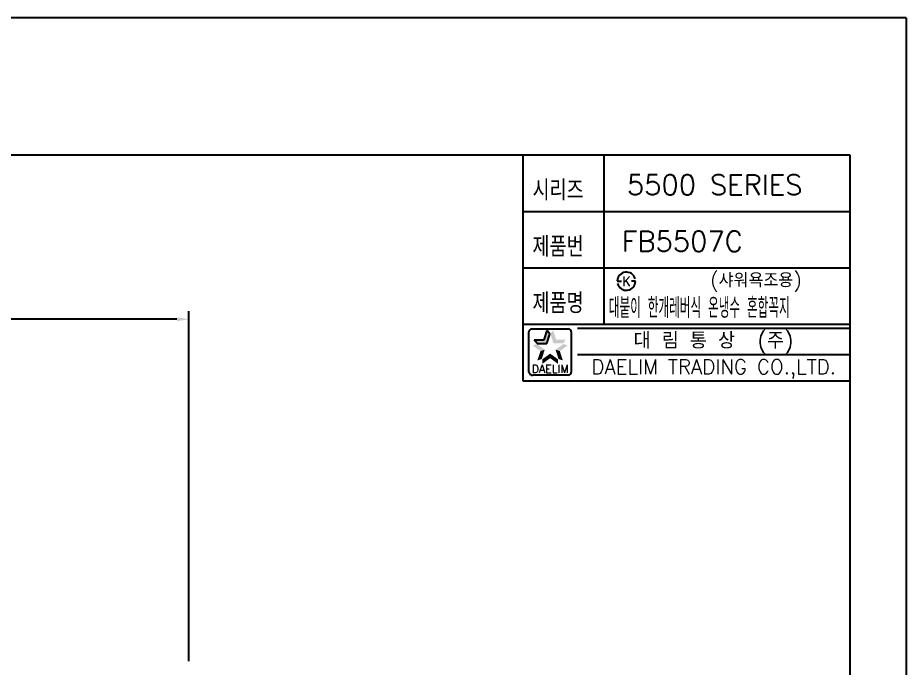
# Model space of a CAD drawing. Extents: x 8952 to 9546, y 9173 to 10013.
# Drawn here: x 9325.6 to 9545.8, y 9852.1 to 10013.4 of the extents above; entities that cross this region are included whole.
import ezdxf
from ezdxf.enums import TextEntityAlignment as Align

# ---------------------------------------------------------------- set-up
doc = ezdxf.new("R2010")
doc.units = 0
doc.header["$LTSCALE"] = 7
doc.header["$MEASUREMENT"] = 0
doc.layers.get('0').update_dxf_attribs({"color": 2, "linetype": 'CONTINUOUS'})
doc.layers.add('D', color=2, linetype='CONTINUOUS')
doc.layers.add('DIM', color=2, linetype='CONTINUOUS')
doc.styles.add('GHS', font='ROMANS', dxfattribs={"bigfont": 'GHS'})
doc.styles.add('HAN', font='TXT.shx', dxfattribs={"bigfont": 'GHS.shx'})
doc.styles.add('ROMANS', font='romans')

# ---------------------------------------------------------------- blocks, each defined once
blk = doc.blocks.new('KS')
at = {"layer": 'D'}
for p, q in [((-2.25, 0), (-1.75, 0)), ((-1.75, 0), (-1.25, 0)), ((1.75, 0), (1.25, 0)), ((2.25, 0), (1.75, 0))]:
    blk.add_line(p, q, dxfattribs=at)
for start, end in [(15, 180), (195, 0)]:
    blk.add_arc((0, 0), 2.25, start, end, dxfattribs=at)
at = {"layer": 'D', "style": 'HAN'}
blk.add_text('K', height=2.39, dxfattribs=at).set_placement((0, 0), align=Align.MIDDLE)

msp = doc.modelspace()

# ---------------------------------------------------------------- linework, layer by layer
for q in [(8951.79, 10013.39), (9545.79, 9593.39)]:
    msp.add_line((9545.79, 10013.39), q)
at = {"color": 4}
for p, q in [((8982.79, 9979.39), (9531.79, 9979.39)), ((9531.79, 9979.39), (9531.79, 9604.39))]:
    msp.add_line(p, q, dxfattribs=at)
at = {"color": 7}
for p, q in [((9450.79, 9979.39), (9450.79, 9923.39)), ((9470.79, 9979.39), (9470.79, 9937.39)), ((9450.79, 9965.39), (9531.79, 9965.39)), ((9450.79, 9951.39), (9531.79, 9951.39)), ((9450.79, 9937.39), (9531.79, 9937.39)), ((9450.79, 9923.39), (9531.79, 9923.39))]:
    msp.add_line(p, q, dxfattribs=at)
at = {"color": 2, "linetype": 'Continuous'}
for p, q in [((9452.27, 9925.52), (9452.27, 9935.52)), ((9453.02, 9936.27), (9462.02, 9936.27)), ((9462.77, 9935.52), (9462.77, 9925.52)), ((9464.29, 9936.39), (9531.79, 9936.39)), ((9464.29, 9929.89), (9531.79, 9929.89)), ((9462.02, 9924.77), (9453.27, 9924.77))]:
    msp.add_line(p, q, dxfattribs=at)
at = {"color": 2}
for p, q in [((9456.03, 9933.57), (9456.78, 9935.88)), ((9456.69, 9932.65), (9457.44, 9934.96)), ((9457.44, 9934.96), (9456.78, 9935.88)), ((9453.6, 9933.57), (9456.03, 9933.57)), ((9454.27, 9932.65), (9453.6, 9933.57)), ((9454.27, 9932.65), (9456.69, 9932.65))]:
    msp.add_line(p, q, dxfattribs=at)
at = {"color": 2, "linetype": 'Continuous'}
for centre, radius, start, end in [((9453.02, 9935.52), 0.75, 90, 180), ((9462.02, 9935.52), 0.75, 0, 90), ((9453.14, 9925.65), 0.884, 188.1301, 278.1301), ((9462.02, 9925.52), 0.75, 270, 0)]:
    msp.add_arc(centre, radius, start, end, dxfattribs=at)
at = {"color": 2}
for points in [[(9456.03, 9933.57), (9456.69, 9932.65), (9456.78, 9935.88), (9457.44, 9934.96)], [(9458.25, 9935.88), (9457.59, 9934.96), (9459, 9933.57), (9458.34, 9932.65)], [(9453.6, 9933.57), (9454.27, 9932.65), (9456.03, 9933.57), (9456.69, 9932.65)], [(9459, 9933.57), (9458.34, 9932.65), (9461.43, 9933.57), (9460.76, 9932.65)], [(9455.11, 9930.74), (9456.18, 9931.09), (9453.15, 9932.16), (9454.22, 9932.51)], [(9454.36, 9928.43), (9455.43, 9928.78), (9455.11, 9930.74), (9456.18, 9931.09)], [(9461.89, 9932.16), (9460.81, 9932.51), (9459.92, 9930.74), (9458.85, 9931.09)], [(9459.92, 9930.74), (9458.85, 9931.09), (9460.67, 9928.43), (9459.6, 9928.78)], [(9457.52, 9928.99), (9457.52, 9930.12), (9455.55, 9927.56), (9455.55, 9928.7)], [(9459.48, 9927.56), (9459.48, 9928.7), (9457.52, 9928.99), (9457.52, 9930.12)]]:
    msp.add_solid(points, dxfattribs=at)
at = {"layer": 'D'}
for p, q in [((9367.99, 9853.86), (9367.99, 9940.64)), ((9367.99, 9925.41), (9367.99, 9940.64)), ((9364.99, 9938.64), (9320.73, 9938.64))]:
    msp.add_line(p, q, dxfattribs=at)
msp.add_solid([(9364.99, 9939.14), (9364.99, 9938.14), (9367.99, 9938.64)], dxfattribs=at)

# ---------------------------------------------------------------- block references
at = {"layer": 'DIM'}
msp.add_blockref('KS', (9476.42, 9948.07), dxfattribs=at)

# ---------------------------------------------------------------- texts
at = {"color": 7, "style": 'GHS'}
for s, p in [('5500 SERIES', (9498.3, 9971.97)), ('FB5507C', (9490.29, 9957.97))]:
    msp.add_text(s, height=5, dxfattribs=at).set_placement(p, align=Align.MIDDLE)
at = {"style": 'GHS'}
msp.add_text('(샤워욕조용)', height=3.5, dxfattribs=at).set_placement((9497.17, 9946.57))
at = {"style": 'GHS', "width": 0.5}
msp.add_text('대붙이 한개레버식 온냉수 혼합꼭지', height=5, dxfattribs=at).set_placement((9472.08, 9938.95))
at = {"color": 7, "linetype": 'Continuous'}
for s, height, style, p in [('대 림 통 상  (주)', 4, 'GHS', (9498.05, 9933.08)), ('DAELIM TRADING CO.,LTD.', 3.6, 'ROMANS', (9498.05, 9926.31))]:
    msp.add_text(s, height=height, dxfattribs=dict(at, style=style)).set_placement(p, align=Align.MIDDLE)
at = {"color": 2, "linetype": 'Continuous', "style": 'ROMANS'}
msp.add_text('DAELIM', height=2, dxfattribs=at).set_placement((9457.52, 9925.32), align=Align.CENTER)
at = {"layer": 'DIM', "style": 'GHS', "width": 0.8}
for s, p in [('시리즈', (9453.13, 9968.12)), ('제품번', (9453.13, 9954.12)), ('제품명', (9453.13, 9940.12))]:
    msp.add_text(s, height=5, dxfattribs=at).set_placement(p)

doc.saveas('drawing.dxf')
